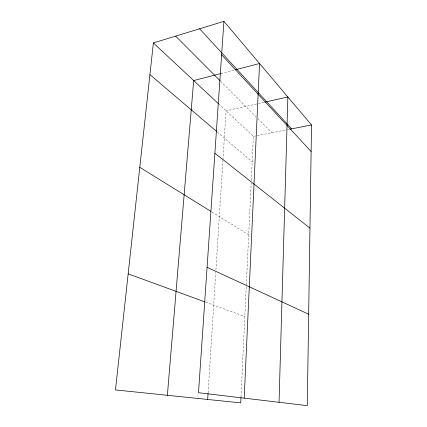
<?xml version="1.0" encoding="UTF-8"?>
<svg xmlns="http://www.w3.org/2000/svg" width="427" height="427" viewBox="0 0 427 427"><rect width="100%" height="100%" fill="white"/><g stroke="black" fill="none" stroke-linecap="round" stroke-linejoin="round"><path stroke-width="0.32" stroke-dasharray="2.13 1.6" d="M240.999 396.902L251.167 183.002M251.289 180.343L253.382 136.352L218.811 104.055M208.088 392.819L215.758 272.501M215.923 269.843L222.899 160.467M222.937 159.805L226.059 110.828L257.807 103.718M220.946 73.513L234.375 70.033M258.442 103.574L264.169 102.293M253.382 136.352L256.579 135.722M257.219 135.599L287.222 129.723M287.857 129.6L289.132 129.349M205.659 302.188L244.82 316.508M212.059 212.091L248.701 234.807M217.311 132.034L252.176 161.748M220.599 81.231L256.013 116.758M257.887 118.631L271.924 132.717"/><path stroke-width="0.64" d="M223.913 21.35L311.518 124.967L307.291 405.65L198.496 392.717L223.913 21.35L153.384 42.935L115.482 389.92L240.716 402.885L240.967 397.569M279.05 402.293L287.862 96.988L264.804 102.149M244.175 398.145L259.552 63.506L235.015 69.868M207.661 399.464L208.045 393.481M167.379 395.29L193.682 80.575L220.311 73.679M289.768 129.226L311.518 124.967M128.159 273.84L205.045 301.958M207.079 267.307L308.668 314.213M139.8 167.304L210.943 211.397M214.882 153.245L309.965 228.141M149.925 74.608L216.809 131.607M153.384 42.935L218.33 103.601M175.636 36.124L220.135 80.767M221.624 54.811L311.118 151.526M199.59 28.796L291.684 128.853"/></g></svg>
